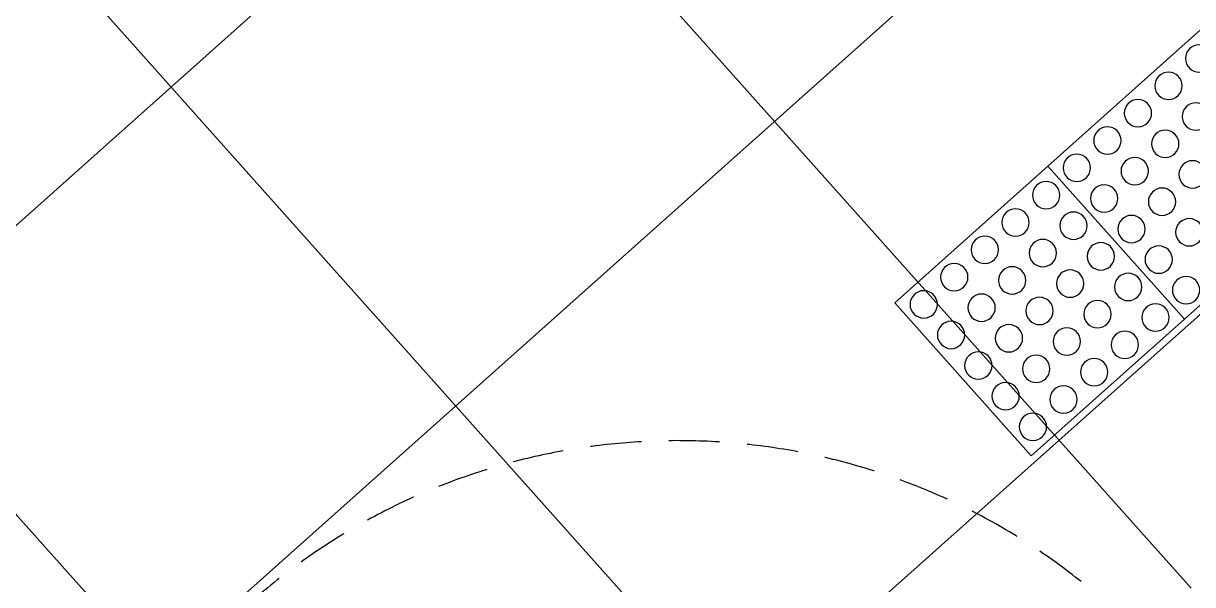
# Model space of a CAD drawing. Header units: millimetres. Extents: x 75184266 to 76346726, y -35850126 to -33679385.
# Drawn here: x 75392592 to 75394302, y -34521136 to -34520316 of the extents above; entities that cross this region are included whole.
import ezdxf

# ---------------------------------------------------------------- set-up
doc = ezdxf.new("R2010")
doc.units = ezdxf.units.MM
doc.header["$LTSCALE"] = 50
doc.header["$MEASUREMENT"] = 0
doc.linetypes.add('XR-지하3층$0$XR-지하3층$0$51A1코아(1층)-1$0$HID', pattern=[2.3, 1.5, -0.8])
doc.layers.add('XR-지하3층$0$XR-지하3층$0$AA-DWXM-DOOR', color=4, linetype='CONTINUOUS')
doc.layers.add('XR-지하3층$0$XR-지하3층$0$AA-XXXX-SYMB', color=7, linetype='CONTINUOUS')
doc.layers.add('건축', color=8, linetype='CONTINUOUS', plot=False)

# ---------------------------------------------------------------- blocks, each defined once
blk = doc.blocks.new('XR-지하3층$0$XR-지하3층$0$점형블럭')
at = {"layer": 'XR-지하3층$0$XR-지하3층$0$AA-XXXX-SYMB', "color": 9, "ltscale": 5}
for p, q in [((300, 300), (0, 300)), ((0, 300), (0, 0)), ((300, 300), (300, 0)), ((300, 0), (0, 0))]:
    blk.add_line(p, q, dxfattribs=at)
at = {"layer": 'XR-지하3층$0$XR-지하3층$0$AA-XXXX-SYMB', "color": 9, "ltscale": 2}
for centre in [(30, 270), (90, 270), (150, 270), (210, 270), (270, 270), (30, 210), (90, 210), (150, 210), (210, 210), (270, 210), (30, 150), (90, 150), (150, 150), (210, 150), (270, 150), (30, 90), (90, 90), (150, 90), (210, 90), (270, 90), (30, 30), (90, 30), (150, 30), (210, 30), (270, 30)]:
    blk.add_circle(centre, 20, dxfattribs=at)
blk = doc.blocks.new('XR-지하3층$0$XR-지하3층$0$dsfdf')
at = {"layer": 'XR-지하3층$0$XR-지하3층$0$AA-DWXM-DOOR', "color": 8, "linetype": 'XR-지하3층$0$XR-지하3층$0$51A1코아(1층)-1$0$HID'}
blk.add_arc((1918.4, 598.6), 944.7, 219.0666, 308.4325, dxfattribs=at)
at = {"layer": 'XR-지하3층$0$XR-지하3층$0$AA-XXXX-SYMB', "extrusion": (0, 0, -1), "zscale": -1, "rotation": 143.631410486732}
for p in [(-1076.1, -449.4), (-834.5, -627.3)]:
    blk.add_blockref('XR-지하3층$0$XR-지하3층$0$점형블럭', p, dxfattribs=at)

msp = doc.modelspace()

# ---------------------------------------------------------------- hatches: boundary and pattern name
at = {"layer": '건축', "ltscale": 100}
h = msp.add_hatch(dxfattribs=at)
h.set_pattern_fill('NET', color=256, scale=5000, angle=36.2507)
h.set_pattern_definition([(131.749, (75393424.47, -34517345.5), (-466.293, -416.17), []), (221.749, (75393424.47, -34517345.5), (416.17, -466.293), [])])
h.paths.add_polyline_path([(75395474.6, -34520093.1), (75393200.6, -34517545.3), (75393000.9, -34517321.4), (75391935.5, -34516127.7), (75385275.3, -34522072), (75385773.2, -34522501), (75386186.9, -34522857.5), (75388751.8, -34525731.3), (75390236.5, -34524406.2), (75389490.7, -34523570.6), (75389087.8, -34523930.2), (75387863.1, -34522558), (75387902.1, -34521872.1), (75391643, -34518533.3), (75391842.8, -34518757.1), (75392532, -34519529.3), (75391812, -34520171.9), (75393396.8, -34521947.5)])

# ---------------------------------------------------------------- linework, layer by layer
at = {"layer": '건축', "ltscale": 0.5, "elevation": 0}
msp.add_lwpolyline([(75393530, -34522096.7), (75391812, -34520171.9)], dxfattribs=at)

# ---------------------------------------------------------------- block references
at = {"layer": '건축', "rotation": 185.3804782165665}
msp.add_blockref('XR-지하3층$0$XR-지하3층$0$dsfdf', (75395403.5, -34521094.8, 0), dxfattribs=at)

doc.saveas('drawing.dxf')
